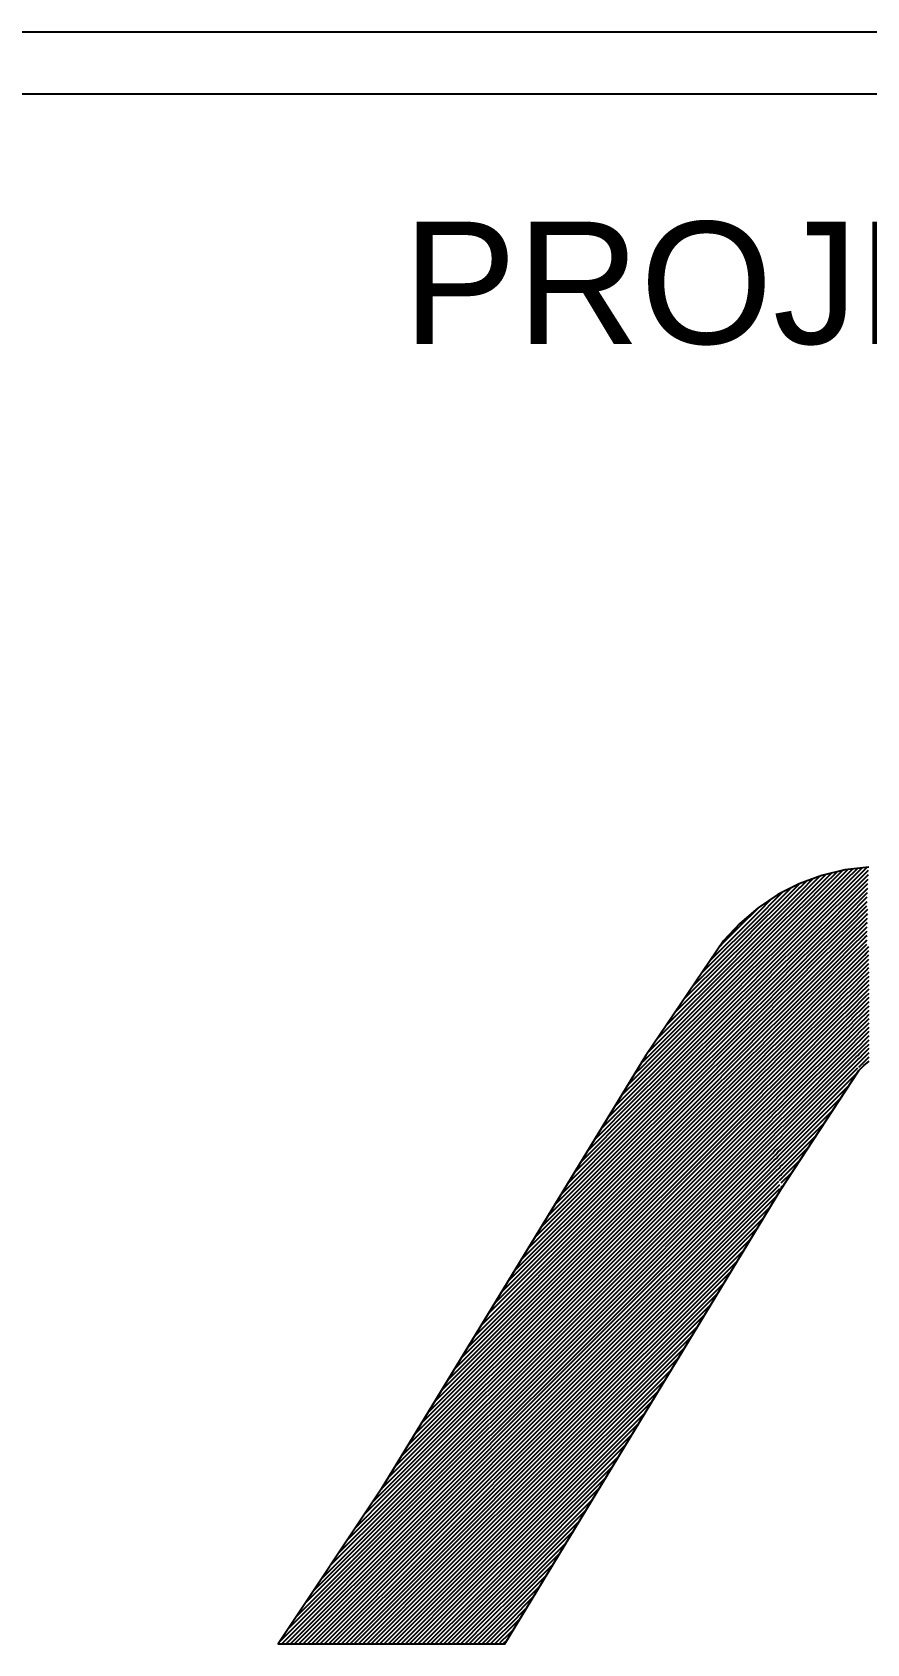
# Model space of a CAD drawing. Extents: x 0 to 13080, y 0 to 6750.
# Drawn here: x 12252.3 to 12356.2, y 1111.6 to 1312.3 of the extents above; entities that cross this region are included whole.
import ezdxf

# ---------------------------------------------------------------- set-up
doc = ezdxf.new("R2010")
doc.units = 0
doc.header["$MEASUREMENT"] = 0
doc.layers.add('MTH-CARIMBO-TXT1', color=1, linetype='CONTINUOUS')
doc.layers.add('MTH-CARIMBO-TXT2', color=1, linetype='CONTINUOUS')
doc.styles.add('TQS_ARIAL', font='arial.ttf')

msp = doc.modelspace()

# ---------------------------------------------------------------- linework, layer by layer
at = {"layer": 'MTH-CARIMBO-TXT1', "linetype": 'Continuous'}
for p, q in [((12348.056567, 1205.411303), (12349.530916, 1206.885652)), ((12348.184753, 1205.00916), (12350.370521, 1207.194927)), ((12348.31294, 1204.607016), (12350.649228, 1206.943305)), ((12350.649228, 1206.943305), (12351.104238, 1207.398314)), ((12350.733933, 1206.497679), (12351.80133, 1207.565076)), ((12350.818637, 1206.052053), (12352.498422, 1207.731838)), ((12350.903341, 1205.606427), (12353.195514, 1207.8986)), ((12350.988046, 1205.160801), (12353.503564, 1207.676319)), ((12351.07275, 1204.715176), (12353.537684, 1207.18011)), ((12351.157454, 1204.26955), (12353.571805, 1206.6839)), ((12353.503564, 1207.676319), (12353.836072, 1208.008828)), ((12353.537684, 1207.18011), (12354.436823, 1208.079249)), ((12353.571805, 1206.6839), (12355.037575, 1208.149671)), ((12353.605925, 1206.187691), (12355.638327, 1208.220092)), ((12353.640046, 1205.691481), (12356.239078, 1208.290514)), ((12353.674167, 1205.195272), (12356.424175, 1207.945281)), ((12353.708287, 1204.699062), (12356.396815, 1207.387591)), ((12353.742408, 1204.202853), (12356.369455, 1206.829901)), ((12342.742295, 1202.218352), (12345.139141, 1204.615197)), ((12345.139141, 1204.615197), (12345.707655, 1205.183711)), ((12345.144401, 1204.090128), (12346.78841, 1205.734137)), ((12345.149661, 1203.565058), (12347.788459, 1206.203856)), ((12345.154922, 1203.039988), (12347.754573, 1205.63964)), ((12345.160182, 1202.514918), (12347.720688, 1205.075424)), ((12347.652916, 1203.946992), (12348.31294, 1204.607016)), ((12347.686802, 1204.511208), (12348.184753, 1205.00916)), ((12347.720688, 1205.075424), (12348.056567, 1205.411303)), ((12347.754573, 1205.63964), (12347.928381, 1205.813447)), ((12347.928381, 1205.813447), (12348.69131, 1206.576377)), ((12348.441126, 1204.204873), (12350.733933, 1206.497679)), ((12348.569313, 1203.802729), (12350.818637, 1206.052053)), ((12348.697499, 1203.400585), (12350.903341, 1205.606427)), ((12348.825686, 1202.998442), (12350.988046, 1205.160801)), ((12348.953872, 1202.596298), (12351.07275, 1204.715176)), ((12351.242159, 1203.823924), (12353.605925, 1206.187691)), ((12351.326863, 1203.378298), (12353.640046, 1205.691481)), ((12351.411567, 1202.932673), (12353.674167, 1205.195272)), ((12351.496272, 1202.487047), (12353.708287, 1204.699062)), ((12353.776528, 1203.706643), (12356.342096, 1206.272211)), ((12353.810649, 1203.210434), (12356.314736, 1205.714521)), ((12353.844769, 1202.714224), (12356.287376, 1205.156831)), ((12353.87889, 1202.218015), (12356.260016, 1204.599141)), ((12340.444638, 1200.981354), (12342.66271, 1203.199427)), ((12340.515491, 1200.521878), (12342.702502, 1202.708889)), ((12342.66271, 1203.199427), (12342.783374, 1203.320091)), ((12342.702502, 1202.708889), (12344.382529, 1204.388916)), ((12342.782087, 1201.727814), (12345.144401, 1204.090128)), ((12342.82188, 1201.237276), (12345.149661, 1203.565058)), ((12342.861672, 1200.746739), (12345.154922, 1203.039988)), ((12345.165442, 1201.989848), (12347.686802, 1204.511208)), ((12345.170702, 1201.464779), (12347.652916, 1203.946992)), ((12345.175963, 1200.939709), (12347.61903, 1203.382776)), ((12345.181223, 1200.414639), (12347.585145, 1202.818561)), ((12347.483488, 1201.125913), (12348.953872, 1202.596298)), ((12347.517373, 1201.690129), (12348.825686, 1202.998442)), ((12347.551259, 1202.254345), (12348.697499, 1203.400585)), ((12347.585145, 1202.818561), (12348.569313, 1203.802729)), ((12347.61903, 1203.382776), (12348.441126, 1204.204873)), ((12349.082059, 1202.194155), (12351.157454, 1204.26955)), ((12349.210245, 1201.792011), (12351.242159, 1203.823924)), ((12349.338432, 1201.389867), (12351.326863, 1203.378298)), ((12349.466618, 1200.987724), (12351.411567, 1202.932673)), ((12351.580976, 1202.041421), (12353.742408, 1204.202853)), ((12351.66568, 1201.595795), (12353.776528, 1203.706643)), ((12351.750384, 1201.150169), (12353.810649, 1203.210434)), ((12351.835089, 1200.704544), (12353.844769, 1202.714224)), ((12353.913011, 1201.721805), (12356.232656, 1204.041451)), ((12353.947131, 1201.225596), (12356.205296, 1203.483761)), ((12353.981252, 1200.729386), (12356.177936, 1202.926071)), ((12356.177936, 1202.926071), (12356.314438, 1203.062573)), ((12338.412417, 1198.949134), (12340.444638, 1200.981354)), ((12340.586345, 1200.062402), (12342.742295, 1202.218352)), ((12340.657199, 1199.602926), (12342.782087, 1201.727814)), ((12340.728053, 1199.14345), (12342.82188, 1201.237276)), ((12340.798907, 1198.683973), (12342.861672, 1200.746739)), ((12342.901465, 1200.256201), (12345.160182, 1202.514918)), ((12342.941257, 1199.765663), (12345.165442, 1201.989848)), ((12342.98105, 1199.275126), (12345.170702, 1201.464779)), ((12343.020842, 1198.784588), (12345.175963, 1200.939709)), ((12345.186483, 1199.889569), (12347.551259, 1202.254345)), ((12345.191744, 1199.364499), (12347.517373, 1201.690129)), ((12345.197004, 1198.83943), (12347.483488, 1201.125913)), ((12347.314059, 1198.304834), (12349.594805, 1200.58558)), ((12347.347945, 1198.86905), (12349.466618, 1200.987724)), ((12347.38183, 1199.433266), (12349.338432, 1201.389867)), ((12347.415716, 1199.997482), (12349.210245, 1201.792011)), ((12347.449602, 1200.561697), (12349.082059, 1202.194155)), ((12349.594805, 1200.58558), (12351.496272, 1202.487047)), ((12349.722991, 1200.183437), (12351.580976, 1202.041421)), ((12349.851178, 1199.781293), (12351.66568, 1201.595795)), ((12349.979364, 1199.379149), (12351.750384, 1201.150169)), ((12350.107551, 1198.977006), (12351.835089, 1200.704544)), ((12351.919793, 1200.258918), (12353.87889, 1202.218015)), ((12352.004497, 1199.813292), (12353.913011, 1201.721805)), ((12352.089202, 1199.367666), (12353.947131, 1201.225596)), ((12352.173906, 1198.922041), (12353.981252, 1200.729386)), ((12354.015372, 1200.233177), (12356.150576, 1202.368381)), ((12354.049493, 1199.736967), (12356.123216, 1201.810691)), ((12354.083613, 1199.240758), (12356.095856, 1201.253001)), ((12354.117734, 1198.744548), (12356.068496, 1200.695311)), ((12356.068496, 1200.695311), (12356.261511, 1200.888325)), ((12356.095856, 1201.253001), (12356.274742, 1201.431887)), ((12356.123216, 1201.810691), (12356.287974, 1201.975449)), ((12356.150576, 1202.368381), (12356.301206, 1202.519011)), ((12337.947353, 1198.48407), (12338.412417, 1198.949134)), ((12338.51173, 1198.518117), (12340.515491, 1200.521878)), ((12338.611043, 1198.087099), (12340.586345, 1200.062402)), ((12338.710355, 1197.656082), (12340.657199, 1199.602926)), ((12338.809668, 1197.225065), (12340.728053, 1199.14345)), ((12338.908981, 1196.794047), (12340.798907, 1198.683973)), ((12340.869761, 1198.224497), (12342.901465, 1200.256201)), ((12340.940615, 1197.765021), (12342.941257, 1199.765663)), ((12341.011469, 1197.305545), (12342.98105, 1199.275126)), ((12341.082323, 1196.846069), (12343.020842, 1198.784588)), ((12343.060634, 1198.29405), (12345.181223, 1200.414639)), ((12343.100427, 1197.803513), (12345.186483, 1199.889569)), ((12343.140219, 1197.312975), (12345.191744, 1199.364499)), ((12343.180012, 1196.822437), (12345.197004, 1198.83943)), ((12345.202264, 1198.31436), (12347.449602, 1200.561697)), ((12345.207524, 1197.78929), (12347.415716, 1199.997482)), ((12345.212785, 1197.26422), (12347.38183, 1199.433266)), ((12345.218045, 1196.73915), (12347.347945, 1198.86905)), ((12347.14463, 1195.483755), (12350.235737, 1198.574862)), ((12347.178516, 1196.047971), (12350.107551, 1198.977006)), ((12347.212402, 1196.612187), (12349.979364, 1199.379149)), ((12347.246287, 1197.176403), (12349.851178, 1199.781293)), ((12347.280173, 1197.740618), (12349.722991, 1200.183437)), ((12350.235737, 1198.574862), (12351.919793, 1200.258918)), ((12350.363924, 1198.172719), (12352.004497, 1199.813292)), ((12350.49211, 1197.770575), (12352.089202, 1199.367666)), ((12350.620297, 1197.368432), (12352.173906, 1198.922041)), ((12352.25861, 1198.476415), (12354.015372, 1200.233177)), ((12352.343315, 1198.030789), (12354.049493, 1199.736967)), ((12352.428019, 1197.585163), (12354.083613, 1199.240758)), ((12352.512723, 1197.139537), (12354.117734, 1198.744548)), ((12354.151855, 1198.248339), (12356.041137, 1200.137621)), ((12354.185975, 1197.752129), (12356.013777, 1199.579931)), ((12354.220096, 1197.25592), (12355.986417, 1199.022241)), ((12355.959057, 1198.464551), (12356.208583, 1198.714077)), ((12355.986417, 1199.022241), (12356.221815, 1199.257639)), ((12356.013777, 1199.579931), (12356.235047, 1199.801201)), ((12356.041137, 1200.137621), (12356.248279, 1200.344763)), ((12332.312596, 1190.197662), (12338.908981, 1196.794047)), ((12333.439547, 1191.854944), (12338.809668, 1197.225065)), ((12334.566499, 1193.512225), (12338.710355, 1197.656082)), ((12335.69345, 1195.169507), (12338.611043, 1198.087099)), ((12336.820401, 1196.826788), (12338.51173, 1198.518117)), ((12339.008294, 1196.36303), (12340.869761, 1198.224497)), ((12339.107606, 1195.932013), (12340.940615, 1197.765021)), ((12339.206919, 1195.500995), (12341.011469, 1197.305545)), ((12339.306232, 1195.069978), (12341.082323, 1196.846069)), ((12341.153177, 1196.386593), (12343.060634, 1198.29405)), ((12341.224031, 1195.927116), (12343.100427, 1197.803513)), ((12341.294884, 1195.46764), (12343.140219, 1197.312975)), ((12341.365738, 1195.008164), (12343.180012, 1196.822437)), ((12343.219804, 1196.3319), (12345.202264, 1198.31436)), ((12343.259597, 1195.841362), (12345.207524, 1197.78929)), ((12343.299389, 1195.350824), (12345.212785, 1197.26422)), ((12343.339181, 1194.860287), (12345.218045, 1196.73915)), ((12345.223305, 1196.214081), (12347.314059, 1198.304834)), ((12345.228566, 1195.689011), (12347.280173, 1197.740618)), ((12345.233826, 1195.163941), (12347.246287, 1197.176403)), ((12345.239086, 1194.638871), (12347.212402, 1196.612187)), ((12346.975202, 1192.662676), (12350.87667, 1196.564144)), ((12347.009087, 1193.226892), (12350.748483, 1196.966288)), ((12347.042973, 1193.791108), (12350.620297, 1197.368432)), ((12347.076859, 1194.355324), (12350.49211, 1197.770575)), ((12347.110745, 1194.919539), (12350.363924, 1198.172719)), ((12350.748483, 1196.966288), (12352.25861, 1198.476415)), ((12350.87667, 1196.564144), (12352.343315, 1198.030789)), ((12351.004856, 1196.162001), (12352.428019, 1197.585163)), ((12351.133043, 1195.759857), (12352.512723, 1197.139537)), ((12351.261229, 1195.357714), (12352.597428, 1196.693912)), ((12352.597428, 1196.693912), (12354.151855, 1198.248339)), ((12352.682132, 1196.248286), (12354.185975, 1197.752129)), ((12352.766836, 1195.80266), (12354.220096, 1197.25592)), ((12352.85154, 1195.357034), (12354.254216, 1196.75971)), ((12354.254216, 1196.75971), (12355.959057, 1198.464551)), ((12354.288337, 1196.263501), (12355.931697, 1197.906861)), ((12354.322458, 1195.767291), (12355.904337, 1197.349171)), ((12354.356578, 1195.271082), (12355.876977, 1196.791481)), ((12355.876977, 1196.791481), (12356.168888, 1197.083391)), ((12355.904337, 1197.349171), (12356.18212, 1197.626953)), ((12355.931697, 1197.906861), (12356.195351, 1198.170515)), ((12356.155656, 1196.539829), (12356.473231, 1196.857405)), ((12356.168888, 1197.083391), (12356.471802, 1197.386306)), ((12356.18212, 1197.626953), (12356.470374, 1197.915207)), ((12356.195351, 1198.170515), (12356.468945, 1198.444109)), ((12328.885117, 1184.648864), (12339.306232, 1195.069978)), ((12328.931741, 1185.225818), (12339.206919, 1195.500995)), ((12329.151411, 1184.384827), (12339.405545, 1194.638961)), ((12330.058693, 1186.883099), (12339.107606, 1195.932013)), ((12331.185644, 1188.540381), (12339.008294, 1196.36303)), ((12339.405545, 1194.638961), (12341.153177, 1196.386593)), ((12339.504857, 1194.207943), (12341.224031, 1195.927116)), ((12339.60417, 1193.776926), (12341.294884, 1195.46764)), ((12339.703483, 1193.345909), (12341.365738, 1195.008164)), ((12339.802796, 1192.914891), (12341.436592, 1194.548688)), ((12341.436592, 1194.548688), (12343.219804, 1196.3319)), ((12341.507446, 1194.089212), (12343.259597, 1195.841362)), ((12341.5783, 1193.629736), (12343.299389, 1195.350824)), ((12341.649154, 1193.170259), (12343.339181, 1194.860287)), ((12343.378974, 1194.369749), (12345.223305, 1196.214081)), ((12343.418766, 1193.879212), (12345.228566, 1195.689011)), ((12343.458559, 1193.388674), (12345.233826, 1195.163941)), ((12343.498351, 1192.898136), (12345.239086, 1194.638871)), ((12345.244346, 1194.113801), (12347.178516, 1196.047971)), ((12345.249607, 1193.588732), (12347.14463, 1195.483755)), ((12345.254867, 1193.063662), (12347.110745, 1194.919539)), ((12346.805773, 1189.841597), (12351.517602, 1194.553426)), ((12346.839659, 1190.405813), (12351.389416, 1194.95557)), ((12346.873545, 1190.970029), (12351.261229, 1195.357714)), ((12346.90743, 1191.534245), (12351.133043, 1195.759857)), ((12346.941316, 1192.09846), (12351.004856, 1196.162001)), ((12351.389416, 1194.95557), (12352.682132, 1196.248286)), ((12351.517602, 1194.553426), (12352.766836, 1195.80266)), ((12351.645789, 1194.151283), (12352.85154, 1195.357034)), ((12351.773975, 1193.749139), (12352.936245, 1194.911409)), ((12352.936245, 1194.911409), (12354.288337, 1196.263501)), ((12353.020949, 1194.465783), (12354.322458, 1195.767291)), ((12353.105653, 1194.020157), (12354.356578, 1195.271082)), ((12353.190358, 1193.574531), (12354.390699, 1194.774872)), ((12354.390699, 1194.774872), (12355.849617, 1196.233791)), ((12354.424819, 1194.278663), (12355.822257, 1195.676101)), ((12354.45894, 1193.782453), (12355.794897, 1195.118411)), ((12354.49306, 1193.286244), (12355.767537, 1194.560721)), ((12355.767537, 1194.560721), (12356.11596, 1194.909144)), ((12355.794897, 1195.118411), (12356.129192, 1195.452706)), ((12355.822257, 1195.676101), (12356.142424, 1195.996267)), ((12355.849617, 1196.233791), (12356.155656, 1196.539829)), ((12356.102728, 1194.365582), (12356.478946, 1194.7418)), ((12356.11596, 1194.909144), (12356.477518, 1195.270701)), ((12356.129192, 1195.452706), (12356.476089, 1195.799602)), ((12356.142424, 1195.996267), (12356.47466, 1196.328503)), ((12329.417704, 1184.12079), (12339.504857, 1194.207943)), ((12329.683998, 1183.856753), (12339.60417, 1193.776926)), ((12329.950291, 1183.592717), (12339.703483, 1193.345909)), ((12330.216584, 1183.32868), (12339.802796, 1192.914891)), ((12339.902108, 1192.483874), (12341.507446, 1194.089212)), ((12340.001421, 1192.052857), (12341.5783, 1193.629736)), ((12340.100734, 1191.621839), (12341.649154, 1193.170259)), ((12340.200047, 1191.190822), (12341.720008, 1192.710783)), ((12341.720008, 1192.710783), (12343.378974, 1194.369749)), ((12341.790862, 1192.251307), (12343.418766, 1193.879212)), ((12341.861716, 1191.791831), (12343.458559, 1193.388674)), ((12341.93257, 1191.332355), (12343.498351, 1192.898136)), ((12343.538144, 1192.407599), (12345.244346, 1194.113801)), ((12343.577936, 1191.917061), (12345.249607, 1193.588732)), ((12343.617728, 1191.426523), (12345.254867, 1193.063662)), ((12343.657521, 1190.935986), (12345.260127, 1192.538592)), ((12345.260127, 1192.538592), (12347.076859, 1194.355324)), ((12345.265388, 1192.013522), (12347.042973, 1193.791108)), ((12345.270648, 1191.488452), (12347.009087, 1193.226892)), ((12345.275908, 1190.963383), (12346.975202, 1192.662676)), ((12346.636344, 1187.020518), (12352.158535, 1192.542708)), ((12346.67023, 1187.584734), (12352.030348, 1192.944852)), ((12346.704116, 1188.14895), (12351.902162, 1193.346996)), ((12346.738002, 1188.713165), (12351.773975, 1193.749139)), ((12346.771887, 1189.277381), (12351.645789, 1194.151283)), ((12351.902162, 1193.346996), (12353.020949, 1194.465783)), ((12352.030348, 1192.944852), (12353.105653, 1194.020157)), ((12352.158535, 1192.542708), (12353.190358, 1193.574531)), ((12352.286721, 1192.140565), (12353.275062, 1193.128905)), ((12352.414908, 1191.738421), (12353.359766, 1192.68328)), ((12353.275062, 1193.128905), (12354.424819, 1194.278663)), ((12353.359766, 1192.68328), (12354.45894, 1193.782453)), ((12353.444471, 1192.237654), (12354.49306, 1193.286244)), ((12353.529175, 1191.792028), (12354.527181, 1192.790034)), ((12354.527181, 1192.790034), (12355.740178, 1194.003031)), ((12354.561302, 1192.293825), (12355.712818, 1193.445341)), ((12354.595422, 1191.797615), (12355.685458, 1192.887651)), ((12355.658098, 1192.329961), (12356.063033, 1192.734896)), ((12355.685458, 1192.887651), (12356.076265, 1193.278458)), ((12355.712818, 1193.445341), (12356.089497, 1193.82202)), ((12355.740178, 1194.003031), (12356.102728, 1194.365582)), ((12356.049801, 1192.191334), (12356.484662, 1192.626194)), ((12356.063033, 1192.734896), (12356.483233, 1193.155096)), ((12356.076265, 1193.278458), (12356.481804, 1193.683997)), ((12356.089497, 1193.82202), (12356.480375, 1194.212898)), ((12330.482878, 1183.064643), (12339.902108, 1192.483874)), ((12330.749171, 1182.800607), (12340.001421, 1192.052857)), ((12331.015465, 1182.53657), (12340.100734, 1191.621839)), ((12331.281758, 1182.272533), (12340.200047, 1191.190822)), ((12331.548052, 1182.008497), (12340.299359, 1190.759805)), ((12340.299359, 1190.759805), (12341.790862, 1192.251307)), ((12340.398672, 1190.328787), (12341.861716, 1191.791831)), ((12340.497985, 1189.89777), (12341.93257, 1191.332355)), ((12340.597298, 1189.466753), (12342.003424, 1190.872879)), ((12342.003424, 1190.872879), (12343.538144, 1192.407599)), ((12342.074277, 1190.413402), (12343.577936, 1191.917061)), ((12342.145131, 1189.953926), (12343.617728, 1191.426523)), ((12342.215985, 1189.49445), (12343.657521, 1190.935986)), ((12343.697313, 1190.445448), (12345.265388, 1192.013522)), ((12343.737106, 1189.95491), (12345.270648, 1191.488452)), ((12343.776898, 1189.464373), (12345.275908, 1190.963383)), ((12345.281168, 1190.438313), (12346.941316, 1192.09846)), ((12345.286429, 1189.913243), (12346.90743, 1191.534245)), ((12345.291689, 1189.388173), (12346.873545, 1190.970029)), ((12346.466916, 1184.199439), (12352.799467, 1190.53199)), ((12346.500802, 1184.763655), (12352.671281, 1190.934134)), ((12346.534687, 1185.327871), (12352.543094, 1191.336278)), ((12346.568573, 1185.892086), (12352.414908, 1191.738421)), ((12346.602459, 1186.456302), (12352.286721, 1192.140565)), ((12352.543094, 1191.336278), (12353.444471, 1192.237654)), ((12352.671281, 1190.934134), (12353.529175, 1191.792028)), ((12352.799467, 1190.53199), (12353.613879, 1191.346402)), ((12352.927654, 1190.129847), (12353.698584, 1190.900777)), ((12353.613879, 1191.346402), (12354.561302, 1192.293825)), ((12353.698584, 1190.900777), (12354.595422, 1191.797615)), ((12353.783288, 1190.455151), (12354.629543, 1191.301406)), ((12353.867992, 1190.009525), (12354.663663, 1190.805196)), ((12354.629543, 1191.301406), (12355.658098, 1192.329961)), ((12354.663663, 1190.805196), (12355.630738, 1191.772271)), ((12354.697784, 1190.308987), (12355.603378, 1191.214581)), ((12354.731904, 1189.812777), (12355.576018, 1190.656891)), ((12355.548658, 1190.099201), (12356.010106, 1190.560648)), ((12355.576018, 1190.656891), (12356.023337, 1191.10421)), ((12355.603378, 1191.214581), (12356.036569, 1191.647772)), ((12355.630738, 1191.772271), (12356.049801, 1192.191334)), ((12356.010106, 1190.560648), (12356.488948, 1191.039491)), ((12356.023337, 1191.10421), (12356.487519, 1191.568392)), ((12356.036569, 1191.647772), (12356.48609, 1192.097293)), ((12331.814345, 1181.74446), (12340.398672, 1190.328787)), ((12332.080638, 1181.480423), (12340.497985, 1189.89777)), ((12332.346932, 1181.216387), (12340.597298, 1189.466753)), ((12332.613225, 1180.95235), (12340.69661, 1189.035735)), ((12332.879519, 1180.688313), (12340.795923, 1188.604718)), ((12340.69661, 1189.035735), (12342.074277, 1190.413402)), ((12340.795923, 1188.604718), (12342.145131, 1189.953926)), ((12340.895236, 1188.173701), (12342.215985, 1189.49445)), ((12340.994549, 1187.742683), (12342.286839, 1189.034974)), ((12341.093861, 1187.311666), (12342.357693, 1188.575498)), ((12342.286839, 1189.034974), (12343.697313, 1190.445448)), ((12342.357693, 1188.575498), (12343.737106, 1189.95491)), ((12342.428547, 1188.116021), (12343.776898, 1189.464373)), ((12342.499401, 1187.656545), (12343.816691, 1188.973835)), ((12343.816691, 1188.973835), (12345.281168, 1190.438313)), ((12343.856483, 1188.483297), (12345.286429, 1189.913243)), ((12343.896276, 1187.99276), (12345.291689, 1189.388173)), ((12343.936068, 1187.502222), (12345.296949, 1188.863103)), ((12345.296949, 1188.863103), (12346.839659, 1190.405813)), ((12345.30221, 1188.338034), (12346.805773, 1189.841597)), ((12345.30747, 1187.812964), (12346.771887, 1189.277381)), ((12345.31273, 1187.287894), (12346.738002, 1188.713165)), ((12346.297487, 1181.37836), (12353.4404, 1188.521273)), ((12346.331373, 1181.942576), (12353.312213, 1188.923416)), ((12346.365259, 1182.506792), (12353.184027, 1189.32556)), ((12346.399144, 1183.071007), (12353.05584, 1189.727703)), ((12346.43303, 1183.635223), (12352.927654, 1190.129847)), ((12353.05584, 1189.727703), (12353.783288, 1190.455151)), ((12353.184027, 1189.32556), (12353.867992, 1190.009525)), ((12353.312213, 1188.923416), (12353.952696, 1189.563899)), ((12353.4404, 1188.521273), (12354.037401, 1189.118273)), ((12353.568586, 1188.119129), (12354.122105, 1188.672648)), ((12353.952696, 1189.563899), (12354.697784, 1190.308987)), ((12354.037401, 1189.118273), (12354.731904, 1189.812777)), ((12354.122105, 1188.672648), (12354.766025, 1189.316568)), ((12354.206809, 1188.227022), (12354.800146, 1188.820358)), ((12354.766025, 1189.316568), (12355.548658, 1190.099201)), ((12354.800146, 1188.820358), (12355.521298, 1189.541511)), ((12354.834266, 1188.324149), (12355.493938, 1188.983821)), ((12355.466578, 1188.426131), (12355.97041, 1188.929962)), ((12355.493938, 1188.983821), (12355.983642, 1189.473524)), ((12355.521298, 1189.541511), (12355.996874, 1190.017086)), ((12355.957178, 1188.3864), (12356.494663, 1188.923885)), ((12355.97041, 1188.929962), (12356.493234, 1189.452787)), ((12355.983642, 1189.473524), (12356.491806, 1189.981688)), ((12355.996874, 1190.017086), (12356.490377, 1190.510589)), ((12333.145812, 1180.424277), (12340.895236, 1188.173701)), ((12333.412105, 1180.16024), (12340.994549, 1187.742683)), ((12333.678399, 1179.896203), (12341.093861, 1187.311666)), ((12333.944692, 1179.632167), (12341.193174, 1186.880649)), ((12341.193174, 1186.880649), (12342.428547, 1188.116021)), ((12341.292487, 1186.449631), (12342.499401, 1187.656545)), ((12341.3918, 1186.018614), (12342.570255, 1187.197069)), ((12341.491112, 1185.587597), (12342.641109, 1186.737593)), ((12342.570255, 1187.197069), (12343.856483, 1188.483297)), ((12342.641109, 1186.737593), (12343.896276, 1187.99276)), ((12342.711963, 1186.278117), (12343.936068, 1187.502222)), ((12342.782817, 1185.818641), (12343.97586, 1187.011684)), ((12342.853671, 1185.359164), (12344.015653, 1186.521147)), ((12343.97586, 1187.011684), (12345.30221, 1188.338034)), ((12344.015653, 1186.521147), (12345.30747, 1187.812964)), ((12344.055445, 1186.030609), (12345.31273, 1187.287894)), ((12344.095238, 1185.540071), (12345.31799, 1186.762824)), ((12345.31799, 1186.762824), (12346.704116, 1188.14895)), ((12345.323251, 1186.237754), (12346.67023, 1187.584734)), ((12345.328511, 1185.712685), (12346.636344, 1187.020518)), ((12346.128059, 1178.557281), (12354.081332, 1186.510555)), ((12346.161944, 1179.121497), (12353.953146, 1186.912698)), ((12346.19583, 1179.685713), (12353.824959, 1187.314842)), ((12346.229716, 1180.249928), (12353.696773, 1187.716985)), ((12346.263602, 1180.814144), (12353.568586, 1188.119129)), ((12353.696773, 1187.716985), (12354.206809, 1188.227022)), ((12353.824959, 1187.314842), (12354.291514, 1187.781396)), ((12353.953146, 1186.912698), (12354.376218, 1187.33577)), ((12354.081332, 1186.510555), (12354.460922, 1186.890145)), ((12354.291514, 1187.781396), (12354.834266, 1188.324149)), ((12354.376218, 1187.33577), (12354.868387, 1187.827939)), ((12354.460922, 1186.890145), (12354.902507, 1187.33173)), ((12354.545627, 1186.444519), (12354.936628, 1186.83552)), ((12354.868387, 1187.827939), (12355.466578, 1188.426131)), ((12354.902507, 1187.33173), (12355.439219, 1187.868441)), ((12354.936628, 1186.83552), (12355.411859, 1187.310751)), ((12354.970748, 1186.339311), (12355.384499, 1186.753061)), ((12355.357139, 1186.195371), (12355.917483, 1186.755715)), ((12355.384499, 1186.753061), (12355.930714, 1187.299277)), ((12355.411859, 1187.310751), (12355.943946, 1187.842838)), ((12355.439219, 1187.868441), (12355.957178, 1188.3864)), ((12355.904251, 1186.212153), (12356.500378, 1186.80828)), ((12355.917483, 1186.755715), (12356.49895, 1187.337182)), ((12355.930714, 1187.299277), (12356.497521, 1187.866083)), ((12355.943946, 1187.842838), (12356.496092, 1188.394984)), ((12328.549272, 1184.313018), (12328.885117, 1184.648864)), ((12334.210986, 1179.36813), (12341.292487, 1186.449631)), ((12334.477279, 1179.104093), (12341.3918, 1186.018614)), ((12334.743572, 1178.840057), (12341.491112, 1185.587597)), ((12335.009866, 1178.57602), (12341.590425, 1185.156579)), ((12335.276159, 1178.311983), (12341.689738, 1184.725562)), ((12341.590425, 1185.156579), (12342.711963, 1186.278117)), ((12341.689738, 1184.725562), (12342.782817, 1185.818641)), ((12341.789051, 1184.294545), (12342.853671, 1185.359164)), ((12341.888363, 1183.863527), (12342.924524, 1184.899688)), ((12342.924524, 1184.899688), (12344.055445, 1186.030609)), ((12342.995378, 1184.440212), (12344.095238, 1185.540071)), ((12343.066232, 1183.980736), (12344.13503, 1185.049534)), ((12343.137086, 1183.52126), (12344.174823, 1184.558996)), ((12344.13503, 1185.049534), (12345.323251, 1186.237754)), ((12344.174823, 1184.558996), (12345.328511, 1185.712685)), ((12344.214615, 1184.068458), (12345.333771, 1185.187615)), ((12344.254407, 1183.577921), (12345.339032, 1184.662545)), ((12345.333771, 1185.187615), (12346.602459, 1186.456302)), ((12345.339032, 1184.662545), (12346.568573, 1185.892086)), ((12345.344292, 1184.137475), (12346.534687, 1185.327871)), ((12345.349552, 1183.612405), (12346.500802, 1184.763655)), ((12345.992516, 1176.300418), (12354.594078, 1184.90198)), ((12346.026401, 1176.864633), (12354.465892, 1185.304124)), ((12346.060287, 1177.428849), (12354.337705, 1185.706267)), ((12346.094173, 1177.993065), (12354.209519, 1186.108411)), ((12354.209519, 1186.108411), (12354.545627, 1186.444519)), ((12354.337705, 1185.706267), (12354.630331, 1185.998893)), ((12354.465892, 1185.304124), (12354.715035, 1185.553267)), ((12354.594078, 1184.90198), (12354.79974, 1185.107641)), ((12354.630331, 1185.998893), (12354.970748, 1186.339311)), ((12354.715035, 1185.553267), (12355.004869, 1185.843101)), ((12354.722265, 1184.499837), (12354.884444, 1184.662016)), ((12354.79974, 1185.107641), (12355.03899, 1185.346892)), ((12354.884444, 1184.662016), (12355.07311, 1184.850682)), ((12355.004869, 1185.843101), (12355.357139, 1186.195371)), ((12355.03899, 1185.346892), (12355.329779, 1185.637681)), ((12355.07311, 1184.850682), (12355.302419, 1185.079991)), ((12355.107231, 1184.354473), (12355.275059, 1184.522301)), ((12355.247699, 1183.964611), (12355.864555, 1184.581467)), ((12355.275059, 1184.522301), (12355.877787, 1185.125029)), ((12355.302419, 1185.079991), (12355.891019, 1185.668591)), ((12355.329779, 1185.637681), (12355.904251, 1186.212153)), ((12355.851323, 1184.037905), (12356.506094, 1184.692675)), ((12355.864555, 1184.581467), (12356.504665, 1185.221576)), ((12355.877787, 1185.125029), (12356.503236, 1185.750478)), ((12355.891019, 1185.668591), (12356.501807, 1186.279379)), ((12326.381306, 1181.084392), (12328.215611, 1182.918697)), ((12327.209051, 1182.442467), (12328.382442, 1183.615858)), ((12327.21463, 1178.735736), (12331.015465, 1182.53657)), ((12327.38146, 1179.432896), (12330.749171, 1182.800607)), ((12327.548291, 1180.130056), (12330.482878, 1183.064643)), ((12327.715121, 1180.827216), (12330.216584, 1183.32868)), ((12327.881951, 1181.524377), (12329.950291, 1183.592717)), ((12328.036796, 1183.800542), (12328.549272, 1184.313018)), ((12328.048781, 1182.221537), (12329.683998, 1183.856753)), ((12328.215611, 1182.918697), (12329.417704, 1184.12079)), ((12328.382442, 1183.615858), (12329.151411, 1184.384827)), ((12335.542453, 1178.047946), (12341.789051, 1184.294545)), ((12335.808746, 1177.78391), (12341.888363, 1183.863527)), ((12336.075039, 1177.519873), (12341.987676, 1183.43251)), ((12336.341333, 1177.255836), (12342.086989, 1183.001493)), ((12336.607626, 1176.9918), (12342.186302, 1182.570475)), ((12341.987676, 1183.43251), (12342.995378, 1184.440212)), ((12342.086989, 1183.001493), (12343.066232, 1183.980736)), ((12342.186302, 1182.570475), (12343.137086, 1183.52126)), ((12342.285614, 1182.139458), (12343.20794, 1183.061784)), ((12342.384927, 1181.708441), (12343.278794, 1182.602307)), ((12343.20794, 1183.061784), (12344.214615, 1184.068458)), ((12343.278794, 1182.602307), (12344.254407, 1183.577921)), ((12343.349648, 1182.142831), (12344.2942, 1183.087383)), ((12343.420502, 1181.683355), (12344.333992, 1182.596846)), ((12344.2942, 1183.087383), (12345.344292, 1184.137475)), ((12344.333992, 1182.596846), (12345.349552, 1183.612405)), ((12344.373785, 1182.106308), (12345.354812, 1183.087336)), ((12344.413577, 1181.61577), (12345.360073, 1182.562266)), ((12345.354812, 1183.087336), (12346.466916, 1184.199439)), ((12345.360073, 1182.562266), (12346.43303, 1183.635223)), ((12345.365333, 1182.037196), (12346.399144, 1183.071007)), ((12345.370593, 1181.512126), (12346.365259, 1182.506792)), ((12345.823087, 1173.479339), (12354.929686, 1182.585938)), ((12345.856973, 1174.043554), (12355.106824, 1183.293406)), ((12345.890859, 1174.60777), (12354.978638, 1183.695549)), ((12345.924744, 1175.171986), (12354.850451, 1184.097693)), ((12345.95863, 1175.736202), (12354.722265, 1184.499837)), ((12354.850451, 1184.097693), (12354.969148, 1184.21639)), ((12354.969148, 1184.21639), (12355.107231, 1184.354473)), ((12354.978638, 1183.695549), (12355.053852, 1183.770764)), ((12355.053852, 1183.770764), (12355.141351, 1183.858263)), ((12355.141351, 1183.858263), (12355.247699, 1183.964611)), ((12355.220339, 1183.406921), (12355.851323, 1184.037905)), ((12323.898071, 1177.010167), (12327.715121, 1180.827216)), ((12324.725816, 1178.368242), (12327.881951, 1181.524377)), ((12325.553561, 1179.726317), (12328.048781, 1182.221537)), ((12326.046819, 1173.855614), (12332.879519, 1180.688313)), ((12326.213649, 1174.552774), (12332.613225, 1180.95235)), ((12326.380479, 1175.249934), (12332.346932, 1181.216387)), ((12326.54731, 1175.947095), (12332.080638, 1181.480423)), ((12326.71414, 1176.644255), (12331.814345, 1181.74446)), ((12326.88097, 1177.341415), (12331.548052, 1182.008497)), ((12327.0478, 1178.038575), (12331.281758, 1182.272533)), ((12336.87392, 1176.727763), (12342.285614, 1182.139458)), ((12337.140213, 1176.463726), (12342.384927, 1181.708441)), ((12337.406506, 1176.19969), (12342.48424, 1181.277423)), ((12337.6728, 1175.935653), (12342.583553, 1180.846406)), ((12342.48424, 1181.277423), (12343.349648, 1182.142831)), ((12342.583553, 1180.846406), (12343.420502, 1181.683355)), ((12342.682865, 1180.415389), (12343.491356, 1181.223879)), ((12342.782178, 1179.984371), (12343.56221, 1180.764403)), ((12343.491356, 1181.223879), (12344.373785, 1182.106308)), ((12343.56221, 1180.764403), (12344.413577, 1181.61577)), ((12343.633064, 1180.304927), (12344.45337, 1181.125233)), ((12343.703917, 1179.84545), (12344.493162, 1180.634695)), ((12344.45337, 1181.125233), (12345.365333, 1182.037196)), ((12344.493162, 1180.634695), (12345.370593, 1181.512126)), ((12344.532954, 1180.144157), (12345.375854, 1180.987056)), ((12345.375854, 1180.987056), (12346.331373, 1181.942576)), ((12345.381114, 1180.461987), (12346.297487, 1181.37836)), ((12345.386374, 1179.936917), (12346.263602, 1180.814144)), ((12345.789201, 1172.915123), (12353.927952, 1181.053873)), ((12321.414836, 1172.935942), (12327.21463, 1178.735736)), ((12322.242581, 1174.294017), (12327.38146, 1179.432896)), ((12323.070326, 1175.652092), (12327.548291, 1180.130056)), ((12324.712178, 1168.278332), (12335.009866, 1178.57602)), ((12324.879008, 1168.975492), (12334.743572, 1178.840057)), ((12325.045838, 1169.672652), (12334.477279, 1179.104093)), ((12325.212668, 1170.369812), (12334.210986, 1179.36813)), ((12325.379498, 1171.066973), (12333.944692, 1179.632167)), ((12325.546328, 1171.764133), (12333.678399, 1179.896203)), ((12325.713159, 1172.461293), (12333.412105, 1180.16024)), ((12325.879989, 1173.158454), (12333.145812, 1180.424277)), ((12337.939093, 1175.671616), (12342.682865, 1180.415389)), ((12338.205387, 1175.40758), (12342.782178, 1179.984371)), ((12338.47168, 1175.143543), (12342.881491, 1179.553354)), ((12338.737973, 1174.879506), (12342.980804, 1179.122337)), ((12339.004267, 1174.61547), (12343.080116, 1178.691319)), ((12342.881491, 1179.553354), (12343.633064, 1180.304927)), ((12342.980804, 1179.122337), (12343.703917, 1179.84545)), ((12343.080116, 1178.691319), (12343.774771, 1179.385974)), ((12343.179429, 1178.260302), (12343.845625, 1178.926498)), ((12343.774771, 1179.385974), (12344.532954, 1180.144157)), ((12343.845625, 1178.926498), (12344.572747, 1179.65362)), ((12343.916479, 1178.467022), (12344.612539, 1179.163082)), ((12343.987333, 1178.007546), (12344.652332, 1178.672544)), ((12344.572747, 1179.65362), (12345.381114, 1180.461987)), ((12344.612539, 1179.163082), (12345.386374, 1179.936917)), ((12344.652332, 1178.672544), (12345.391634, 1179.411847)), ((12344.692124, 1178.182007), (12345.396895, 1178.886777)), ((12345.391634, 1179.411847), (12346.229716, 1180.249928)), ((12345.396895, 1178.886777), (12346.19583, 1179.685713)), ((12345.402155, 1178.361707), (12346.161944, 1179.121497)), ((12345.407415, 1177.836638), (12346.128059, 1178.557281)), ((12345.755316, 1172.350907), (12352.926217, 1179.521808)), ((12318.931602, 1168.861717), (12326.71414, 1176.644255)), ((12319.759347, 1170.219792), (12326.88097, 1177.341415)), ((12320.587092, 1171.577867), (12327.0478, 1178.038575)), ((12323.544366, 1163.39821), (12336.87392, 1176.727763)), ((12323.711197, 1164.09537), (12336.607626, 1176.9918)), ((12323.878027, 1164.79253), (12336.341333, 1177.255836)), ((12324.044857, 1165.489691), (12336.075039, 1177.519873)), ((12324.211687, 1166.186851), (12335.808746, 1177.78391)), ((12324.378517, 1166.884011), (12335.542453, 1178.047946)), ((12324.545347, 1167.581171), (12335.276159, 1178.311983)), ((12339.27056, 1174.351433), (12343.179429, 1178.260302)), ((12339.536854, 1174.087396), (12343.278742, 1177.829285)), ((12339.803147, 1173.82336), (12343.378055, 1177.398267)), ((12340.06944, 1173.559323), (12343.477367, 1176.96725)), ((12340.335734, 1173.295286), (12343.57668, 1176.536233)), ((12343.278742, 1177.829285), (12343.916479, 1178.467022)), ((12343.378055, 1177.398267), (12343.987333, 1178.007546)), ((12343.477367, 1176.96725), (12344.058187, 1177.548069)), ((12343.57668, 1176.536233), (12344.129041, 1177.088593)), ((12343.675993, 1176.105215), (12344.199895, 1176.629117)), ((12344.058187, 1177.548069), (12344.692124, 1178.182007)), ((12344.129041, 1177.088593), (12344.731917, 1177.691469)), ((12344.199895, 1176.629117), (12344.771709, 1177.200931)), ((12344.270749, 1176.169641), (12344.811502, 1176.710394)), ((12344.731917, 1177.691469), (12345.402155, 1178.361707)), ((12344.771709, 1177.200931), (12345.407415, 1177.836638)), ((12344.811502, 1176.710394), (12345.412676, 1177.311568)), ((12344.851294, 1176.219856), (12345.417936, 1176.786498)), ((12345.412676, 1177.311568), (12346.094173, 1177.993065)), ((12345.417936, 1176.786498), (12346.060287, 1177.428849)), ((12345.423196, 1176.261428), (12346.026401, 1176.864633)), ((12345.72143, 1171.786691), (12351.924482, 1177.989744)), ((12316.448367, 1164.787492), (12326.213649, 1174.552774)), ((12317.276112, 1166.145567), (12326.380479, 1175.249934)), ((12318.103857, 1167.503642), (12326.54731, 1175.947095)), ((12322.209725, 1157.820928), (12339.004267, 1174.61547)), ((12322.376555, 1158.518088), (12338.737973, 1174.879506)), ((12322.543385, 1159.215248), (12338.47168, 1175.143543)), ((12322.710215, 1159.912408), (12338.205387, 1175.40758)), ((12322.877046, 1160.609569), (12337.939093, 1175.671616)), ((12323.043876, 1161.306729), (12337.6728, 1175.935653)), ((12323.210706, 1162.003889), (12337.406506, 1176.19969)), ((12323.377536, 1162.70105), (12337.140213, 1176.463726)), ((12340.602027, 1173.03125), (12343.675993, 1176.105215)), ((12340.868321, 1172.767213), (12343.775306, 1175.674198)), ((12341.134614, 1172.503176), (12343.874618, 1175.243181)), ((12341.400907, 1172.239139), (12343.973931, 1174.812163)), ((12343.775306, 1175.674198), (12344.270749, 1176.169641)), ((12343.874618, 1175.243181), (12344.341603, 1175.710165)), ((12343.973931, 1174.812163), (12344.412457, 1175.250689)), ((12344.073244, 1174.381146), (12344.483311, 1174.791212)), ((12344.341603, 1175.710165), (12344.851294, 1176.219856)), ((12344.412457, 1175.250689), (12344.891086, 1175.729318)), ((12344.483311, 1174.791212), (12344.930879, 1175.238781)), ((12344.554164, 1174.331736), (12344.970671, 1174.748243)), ((12344.891086, 1175.729318), (12345.423196, 1176.261428)), ((12344.930879, 1175.238781), (12345.428456, 1175.736358)), ((12344.970671, 1174.748243), (12345.433717, 1175.211289)), ((12345.010464, 1174.257705), (12345.438977, 1174.686219)), ((12345.428456, 1175.736358), (12345.992516, 1176.300418)), ((12345.433717, 1175.211289), (12345.95863, 1175.736202)), ((12345.438977, 1174.686219), (12345.924744, 1175.171986)), ((12345.444237, 1174.161149), (12345.890859, 1174.60777)), ((12345.653658, 1170.65826), (12349.921013, 1174.925614)), ((12345.687544, 1171.222475), (12350.922748, 1176.457679)), ((12313.965132, 1160.713267), (12325.713159, 1172.461293)), ((12314.792877, 1162.071342), (12325.879989, 1173.158454)), ((12315.620622, 1163.429417), (12326.046819, 1173.855614)), ((12320.875083, 1152.243646), (12341.134614, 1172.503176)), ((12321.041914, 1152.940806), (12340.868321, 1172.767213)), ((12321.208744, 1153.637966), (12340.602027, 1173.03125)), ((12321.375574, 1154.335126), (12340.335734, 1173.295286)), ((12321.542404, 1155.032287), (12340.06944, 1173.559323)), ((12321.709234, 1155.729447), (12339.803147, 1173.82336)), ((12321.876065, 1156.426607), (12339.536854, 1174.087396)), ((12322.042895, 1157.123767), (12339.27056, 1174.351433)), ((12341.667201, 1171.975103), (12344.073244, 1174.381146)), ((12341.933494, 1171.711066), (12344.172557, 1173.950129)), ((12342.199788, 1171.447029), (12344.271869, 1173.519111)), ((12342.466081, 1171.182993), (12344.371182, 1173.088094)), ((12342.732375, 1170.918956), (12344.470495, 1172.657077)), ((12344.172557, 1173.950129), (12344.554164, 1174.331736)), ((12344.271869, 1173.519111), (12344.625018, 1173.87226)), ((12344.371182, 1173.088094), (12344.695872, 1173.412784)), ((12344.470495, 1172.657077), (12344.766726, 1172.953308)), ((12344.569808, 1172.226059), (12344.83758, 1172.493832)), ((12344.625018, 1173.87226), (12345.010464, 1174.257705)), ((12344.695872, 1173.412784), (12345.050256, 1173.767168)), ((12344.766726, 1172.953308), (12345.090049, 1173.27663)), ((12344.83758, 1172.493832), (12345.129841, 1172.786093)), ((12345.050256, 1173.767168), (12345.444237, 1174.161149)), ((12345.090049, 1173.27663), (12345.449498, 1173.636079)), ((12345.129841, 1172.786093), (12345.454758, 1173.111009)), ((12345.169633, 1172.295555), (12345.460018, 1172.58594)), ((12345.449498, 1173.636079), (12345.856973, 1174.043554)), ((12345.454758, 1173.111009), (12345.823087, 1173.479339)), ((12345.460018, 1172.58594), (12345.789201, 1172.915123)), ((12345.619773, 1170.094044), (12348.919278, 1173.393549)), ((12312.309642, 1157.997117), (12325.379498, 1171.066973)), ((12313.137387, 1159.355192), (12325.546328, 1171.764133)), ((12319.707272, 1147.363524), (12342.998668, 1170.654919)), ((12319.874102, 1148.060684), (12342.732375, 1170.918956)), ((12320.040933, 1148.757844), (12342.466081, 1171.182993)), ((12320.207763, 1149.455004), (12342.199788, 1171.447029)), ((12320.374593, 1150.152165), (12341.933494, 1171.711066)), ((12320.541423, 1150.849325), (12341.667201, 1171.975103)), ((12320.708253, 1151.546485), (12341.400907, 1172.239139)), ((12342.998668, 1170.654919), (12344.569808, 1172.226059)), ((12343.264961, 1170.390883), (12344.66912, 1171.795042)), ((12343.531255, 1170.126846), (12344.768433, 1171.364025)), ((12343.797548, 1169.862809), (12344.867746, 1170.933007)), ((12344.063842, 1169.598773), (12344.967059, 1170.50199)), ((12344.66912, 1171.795042), (12344.908434, 1172.034355)), ((12344.768433, 1171.364025), (12344.979288, 1171.574879)), ((12344.867746, 1170.933007), (12345.050142, 1171.115403)), ((12344.908434, 1172.034355), (12345.169633, 1172.295555)), ((12344.967059, 1170.50199), (12345.120996, 1170.655927)), ((12344.979288, 1171.574879), (12345.209426, 1171.805017)), ((12345.050142, 1171.115403), (12345.249218, 1171.31448)), ((12345.120996, 1170.655927), (12345.289011, 1170.823942)), ((12345.209426, 1171.805017), (12345.465278, 1172.06087)), ((12345.249218, 1171.31448), (12345.470539, 1171.5358)), ((12345.289011, 1170.823942), (12345.475799, 1171.01073)), ((12345.328803, 1170.333404), (12345.481059, 1170.48566)), ((12345.465278, 1172.06087), (12345.755316, 1172.350907)), ((12345.470539, 1171.5358), (12345.72143, 1171.786691)), ((12345.475799, 1171.01073), (12345.687544, 1171.222475)), ((12345.481059, 1170.48566), (12345.653658, 1170.65826)), ((12345.585887, 1169.529828), (12347.917544, 1171.861485)), ((12309.826407, 1153.922892), (12324.879008, 1168.975492)), ((12310.654152, 1155.280967), (12325.045838, 1169.672652)), ((12311.481897, 1156.639042), (12325.212668, 1170.369812)), ((12318.372631, 1141.786242), (12345.129015, 1168.542626)), ((12318.539461, 1142.483402), (12344.862722, 1168.806663)), ((12318.706291, 1143.180562), (12344.596428, 1169.070699)), ((12318.873121, 1143.877722), (12344.330135, 1169.334736)), ((12319.039951, 1144.574883), (12344.063842, 1169.598773)), ((12319.206782, 1145.272043), (12343.797548, 1169.862809)), ((12319.373612, 1145.969203), (12343.531255, 1170.126846)), ((12319.540442, 1146.666363), (12343.264961, 1170.390883)), ((12344.330135, 1169.334736), (12345.066371, 1170.070972)), ((12344.596428, 1169.070699), (12345.165684, 1169.639955)), ((12344.862722, 1168.806663), (12345.264997, 1169.208938)), ((12345.066371, 1170.070972), (12345.19185, 1170.196451)), ((12345.129015, 1168.542626), (12345.36431, 1168.77792)), ((12345.165684, 1169.639955), (12345.262704, 1169.736975)), ((12345.19185, 1170.196451), (12345.328803, 1170.333404)), ((12345.262704, 1169.736975), (12345.368596, 1169.842867)), ((12345.333557, 1169.277498), (12345.408388, 1169.352329)), ((12345.368596, 1169.842867), (12345.48632, 1169.960591)), ((12345.408388, 1169.352329), (12345.49158, 1169.435521)), ((12345.48632, 1169.960591), (12345.619773, 1170.094044)), ((12345.49158, 1169.435521), (12345.585887, 1169.529828)), ((12345.518116, 1168.401396), (12345.914075, 1168.797355)), ((12345.552001, 1168.965612), (12346.915809, 1170.32942)), ((12307.343173, 1149.848667), (12324.378517, 1166.884011)), ((12308.170918, 1151.206742), (12324.545347, 1167.581171)), ((12308.998662, 1152.564817), (12324.712178, 1168.278332)), ((12318.03897, 1140.391921), (12345.020143, 1167.373094)), ((12318.205801, 1141.089081), (12345.395309, 1168.278589)), ((12304.859938, 1145.774441), (12323.878027, 1164.79253)), ((12305.687683, 1147.132516), (12324.044857, 1165.489691)), ((12306.515428, 1148.490591), (12324.211687, 1166.186851)), ((12317.70531, 1138.9976), (12343.381559, 1164.67385)), ((12317.87214, 1139.694761), (12344.200851, 1166.023472)), ((12302.376703, 1141.700216), (12323.377536, 1162.70105)), ((12303.204448, 1143.058291), (12323.544366, 1163.39821)), ((12304.032193, 1144.416366), (12323.711197, 1164.09537)), ((12317.53848, 1138.30044), (12342.562267, 1163.324228)), ((12299.893468, 1137.625991), (12322.877046, 1160.609569)), ((12300.721213, 1138.984066), (12323.043876, 1161.306729)), ((12301.548958, 1140.342141), (12323.210706, 1162.003889)), ((12317.204819, 1136.90612), (12340.923683, 1160.624983)), ((12317.37165, 1137.60328), (12341.742975, 1161.974605)), ((12297.410233, 1133.551766), (12322.376555, 1158.518088)), ((12298.237978, 1134.909841), (12322.543385, 1159.215248)), ((12299.065723, 1136.267916), (12322.710215, 1159.912408)), ((12317.037989, 1136.208959), (12340.104391, 1159.275361)), ((12295.754744, 1130.835616), (12322.042895, 1157.123767)), ((12295.971944, 1130.522487), (12321.876065, 1156.426607)), ((12296.582488, 1132.193691), (12322.209725, 1157.820928)), ((12316.704329, 1134.814639), (12338.465807, 1156.576117)), ((12316.871159, 1135.511799), (12339.285099, 1157.925739)), ((12296.207646, 1130.227859), (12321.709234, 1155.729447)), ((12296.443349, 1129.933231), (12321.542404, 1155.032287)), ((12316.537499, 1134.117479), (12337.646515, 1155.226495)), ((12296.679051, 1129.638603), (12321.375574, 1154.335126)), ((12296.914753, 1129.343975), (12321.208744, 1153.637966)), ((12297.150455, 1129.049348), (12321.041914, 1152.940806)), ((12316.203838, 1132.723158), (12336.007931, 1152.527251)), ((12316.370669, 1133.420318), (12336.827223, 1153.876873)), ((12297.386158, 1128.75472), (12320.875083, 1152.243646)), ((12297.62186, 1128.460092), (12320.708253, 1151.546485)), ((12297.857562, 1128.165464), (12320.541423, 1150.849325)), ((12316.037008, 1132.025998), (12335.188639, 1151.177629)), ((12298.093264, 1127.870836), (12320.374593, 1150.152165)), ((12298.328967, 1127.576208), (12320.207763, 1149.455004)), ((12298.564669, 1127.281581), (12320.040933, 1148.757844)), ((12315.703348, 1130.631677), (12333.550055, 1148.478385)), ((12315.870178, 1131.328838), (12334.369347, 1149.828007)), ((12298.800371, 1126.986953), (12319.874102, 1148.060684)), ((12299.036073, 1126.692325), (12319.707272, 1147.363524)), ((12299.271776, 1126.397697), (12319.540442, 1146.666363)), ((12315.536518, 1129.934517), (12332.730763, 1147.128763)), ((12299.507478, 1126.103069), (12319.373612, 1145.969203)), ((12299.74318, 1125.808441), (12319.206782, 1145.272043)), ((12299.978882, 1125.513814), (12319.039951, 1144.574883)), ((12315.202857, 1128.540196), (12331.092179, 1144.429518)), ((12315.369687, 1129.237357), (12331.911471, 1145.779141)), ((12300.214585, 1125.219186), (12318.873121, 1143.877722)), ((12300.450287, 1124.924558), (12318.706291, 1143.180562)), ((12300.685989, 1124.62993), (12318.539461, 1142.483402)), ((12315.036027, 1127.843036), (12330.272887, 1143.079896)), ((12300.921692, 1124.335302), (12318.372631, 1141.786242)), ((12301.157394, 1124.040674), (12318.205801, 1141.089081)), ((12301.393096, 1123.746047), (12318.03897, 1140.391921)), ((12314.702367, 1126.448716), (12328.634303, 1140.380652)), ((12314.869197, 1127.145876), (12329.453595, 1141.730274)), ((12301.628798, 1123.451419), (12317.87214, 1139.694761)), ((12301.864501, 1123.156791), (12317.70531, 1138.9976)), ((12314.535537, 1125.751555), (12327.815011, 1139.03103)), ((12302.100203, 1122.862163), (12317.53848, 1138.30044)), ((12302.335905, 1122.567535), (12317.37165, 1137.60328)), ((12302.571607, 1122.272908), (12317.204819, 1136.90612)), ((12314.201876, 1124.357235), (12326.176427, 1136.331786)), ((12314.368706, 1125.054395), (12326.995719, 1137.681408)), ((12302.80731, 1121.97828), (12317.037989, 1136.208959)), ((12303.043012, 1121.683652), (12316.871159, 1135.511799)), ((12303.278714, 1121.389024), (12316.704329, 1134.814639)), ((12314.035046, 1123.660075), (12325.357135, 1134.982164)), ((12303.514416, 1121.094396), (12316.537499, 1134.117479)), ((12303.750119, 1120.799768), (12316.370669, 1133.420318)), ((12303.985821, 1120.505141), (12316.203838, 1132.723158)), ((12313.868216, 1122.962914), (12324.537843, 1133.632542)), ((12294.698136, 1129.248678), (12295.971944, 1130.522487)), ((12304.221523, 1120.210513), (12316.037008, 1132.025998)), ((12304.457225, 1119.915885), (12315.870178, 1131.328838)), ((12304.692928, 1119.621257), (12315.703348, 1130.631677)), ((12313.534556, 1121.568594), (12322.899259, 1130.933298)), ((12313.701386, 1122.265754), (12323.718551, 1132.28292)), ((12287.273514, 1118.111746), (12297.62186, 1128.460092)), ((12288.334175, 1119.702737), (12297.386158, 1128.75472)), ((12289.394835, 1121.293727), (12297.150455, 1129.049348)), ((12290.455495, 1122.884717), (12296.914753, 1129.343975)), ((12291.516155, 1124.475707), (12296.679051, 1129.638603)), ((12292.576815, 1126.066698), (12296.443349, 1129.933231)), ((12293.637475, 1127.657688), (12296.207646, 1130.227859)), ((12304.92863, 1119.326629), (12315.536518, 1129.934517)), ((12305.164332, 1119.032001), (12315.369687, 1129.237357)), ((12305.400034, 1118.737374), (12315.202857, 1128.540196)), ((12313.367725, 1120.871434), (12322.079967, 1129.583676)), ((12283.030874, 1111.747785), (12298.564669, 1127.281581)), ((12283.375757, 1111.562339), (12298.800371, 1126.986953)), ((12283.906087, 1111.562339), (12299.036073, 1126.692325)), ((12284.091534, 1113.338776), (12298.328967, 1127.576208)), ((12284.436417, 1111.562339), (12299.271776, 1126.397697)), ((12285.152194, 1114.929766), (12298.093264, 1127.870836)), ((12286.212854, 1116.520756), (12297.857562, 1128.165464)), ((12305.635737, 1118.442746), (12315.036027, 1127.843036)), ((12305.871439, 1118.148118), (12314.869197, 1127.145876)), ((12306.107141, 1117.85349), (12314.702367, 1126.448716)), ((12313.034065, 1119.477113), (12320.441383, 1126.884431)), ((12313.200895, 1120.174273), (12321.260675, 1128.234054)), ((12284.966747, 1111.562339), (12299.507478, 1126.103069)), ((12285.497077, 1111.562339), (12299.74318, 1125.808441)), ((12286.027407, 1111.562339), (12299.978882, 1125.513814)), ((12286.557738, 1111.562339), (12300.214585, 1125.219186)), ((12287.088068, 1111.562339), (12300.450287, 1124.924558)), ((12287.618398, 1111.562339), (12300.685989, 1124.62993)), ((12288.148728, 1111.562339), (12300.921692, 1124.335302)), ((12306.342844, 1117.558862), (12314.535537, 1125.751555)), ((12306.578546, 1117.264235), (12314.368706, 1125.054395)), ((12306.814248, 1116.969607), (12314.201876, 1124.357235)), ((12312.867235, 1118.779953), (12319.622091, 1125.534809)), ((12288.679058, 1111.562339), (12301.157394, 1124.040674)), ((12289.209388, 1111.562339), (12301.393096, 1123.746047)), ((12289.739718, 1111.562339), (12301.628798, 1123.451419)), ((12290.270048, 1111.562339), (12301.864501, 1123.156791)), ((12290.800378, 1111.562339), (12302.100203, 1122.862163)), ((12291.330708, 1111.562339), (12302.335905, 1122.567535)), ((12291.861038, 1111.562339), (12302.571607, 1122.272908)), ((12307.04995, 1116.674979), (12314.035046, 1123.660075)), ((12307.285653, 1116.380351), (12313.868216, 1122.962914)), ((12307.521355, 1116.085723), (12313.701386, 1122.265754)), ((12312.533574, 1117.385632), (12317.983507, 1122.835565)), ((12312.700405, 1118.082792), (12318.802799, 1124.185187)), ((12292.391368, 1111.562339), (12302.80731, 1121.97828)), ((12292.921699, 1111.562339), (12303.043012, 1121.683652)), ((12293.452029, 1111.562339), (12303.278714, 1121.389024)), ((12293.982359, 1111.562339), (12303.514416, 1121.094396)), ((12294.512689, 1111.562339), (12303.750119, 1120.799768)), ((12295.043019, 1111.562339), (12303.985821, 1120.505141)), ((12307.757057, 1115.791095), (12313.534556, 1121.568594)), ((12307.992759, 1115.496468), (12313.367725, 1120.871434)), ((12312.366744, 1116.688472), (12317.164215, 1121.485943)), ((12295.573349, 1111.562339), (12304.221523, 1120.210513)), ((12296.103679, 1111.562339), (12304.457225, 1119.915885)), ((12296.634009, 1111.562339), (12304.692928, 1119.621257)), ((12297.164339, 1111.562339), (12304.92863, 1119.326629)), ((12297.694669, 1111.562339), (12305.164332, 1119.032001)), ((12298.224999, 1111.562339), (12305.400034, 1118.737374)), ((12298.755329, 1111.562339), (12305.635737, 1118.442746)), ((12308.228462, 1115.20184), (12313.200895, 1120.174273)), ((12308.464164, 1114.907212), (12313.034065, 1119.477113)), ((12308.699866, 1114.612584), (12312.867235, 1118.779953)), ((12312.033084, 1115.294151), (12315.525631, 1118.786699)), ((12312.199914, 1115.991312), (12316.344923, 1120.136321)), ((12299.28566, 1111.562339), (12305.871439, 1118.148118)), ((12299.81599, 1111.562339), (12306.107141, 1117.85349)), ((12300.34632, 1111.562339), (12306.342844, 1117.558862)), ((12300.87665, 1111.562339), (12306.578546, 1117.264235)), ((12301.40698, 1111.562339), (12306.814248, 1116.969607)), ((12301.93731, 1111.562339), (12307.04995, 1116.674979)), ((12302.46764, 1111.562339), (12307.285653, 1116.380351)), ((12308.935568, 1114.317956), (12312.700405, 1118.082792)), ((12309.171271, 1114.023328), (12312.533574, 1117.385632)), ((12309.406973, 1113.728701), (12312.366744, 1116.688472)), ((12311.866254, 1114.596991), (12314.706339, 1117.437077)), ((12302.99797, 1111.562339), (12307.521355, 1116.085723)), ((12303.5283, 1111.562339), (12307.757057, 1115.791095)), ((12304.05863, 1111.562339), (12307.992759, 1115.496468)), ((12304.58896, 1111.562339), (12308.228462, 1115.20184)), ((12305.119291, 1111.562339), (12308.464164, 1114.907212)), ((12305.649621, 1111.562339), (12308.699866, 1114.612584)), ((12306.179951, 1111.562339), (12308.935568, 1114.317956)), ((12309.642675, 1113.434073), (12312.199914, 1115.991312)), ((12309.878377, 1113.139445), (12312.033084, 1115.294151)), ((12310.11408, 1112.844817), (12311.866254, 1114.596991)), ((12311.532593, 1113.202671), (12313.067755, 1114.737833)), ((12311.699424, 1113.899831), (12313.887047, 1116.087455)), ((12306.710281, 1111.562339), (12309.171271, 1114.023328)), ((12307.240611, 1111.562339), (12309.406973, 1113.728701)), ((12307.770941, 1111.562339), (12309.642675, 1113.434073)), ((12308.301271, 1111.562339), (12309.878377, 1113.139445)), ((12308.831601, 1111.562339), (12310.11408, 1112.844817)), ((12309.361931, 1111.562339), (12310.349782, 1112.550189)), ((12309.892261, 1111.562339), (12310.585484, 1112.255561)), ((12310.349782, 1112.550189), (12311.699424, 1113.899831)), ((12310.585484, 1112.255561), (12311.532593, 1113.202671)), ((12310.821186, 1111.960934), (12311.365763, 1112.50551)), ((12311.365763, 1112.50551), (12312.248463, 1113.388211)), ((12310.422591, 1111.562339), (12310.821186, 1111.960934)), ((12310.952921, 1111.562339), (12311.056889, 1111.666306)), ((12311.056889, 1111.666306), (12311.198933, 1111.80835)), ((12311.198933, 1111.80835), (12311.429171, 1112.038589))]:
    msp.add_line(p, q, dxfattribs=at)
msp.add_lwpolyline([(12356.442281, 1208.314333), (12353.483541, 1207.967503), (12350.586292, 1207.274408), (12347.790913, 1206.244708), (12345.13636, 1204.892753), (12342.659631, 1203.237385), (12340.395242, 1201.301674), (12338.374753, 1199.112599), (12328.678633, 1184.853599), (12295.740343, 1130.811989), (12282.907243, 1111.562339), (12311.140063, 1111.562339), (12345.504253, 1168.170569), (12355.200373, 1182.999929), (12355.840469, 1183.591992), (12356.50755, 1184.153476)], dxfattribs=at)
at = {"layer": 'MTH-CARIMBO-TXT2', "linetype": 'Continuous'}
msp.add_lwpolyline([(11697.603576, 1312.325381), (11697.603576, 1304.631976), (13005.004945, 1304.631976), (13005.004945, 1312.325381), (11697.603576, 1312.325381)], dxfattribs=at)

# ---------------------------------------------------------------- texts
at = {"layer": 'MTH-CARIMBO-TXT2', "linetype": 'Continuous', "style": 'TQS_ARIAL'}
msp.add_text('PROJETO ESTRUTURAL', height=15.225, dxfattribs=at).set_placement((12298.424151, 1273.499193))

doc.saveas('drawing.dxf')
